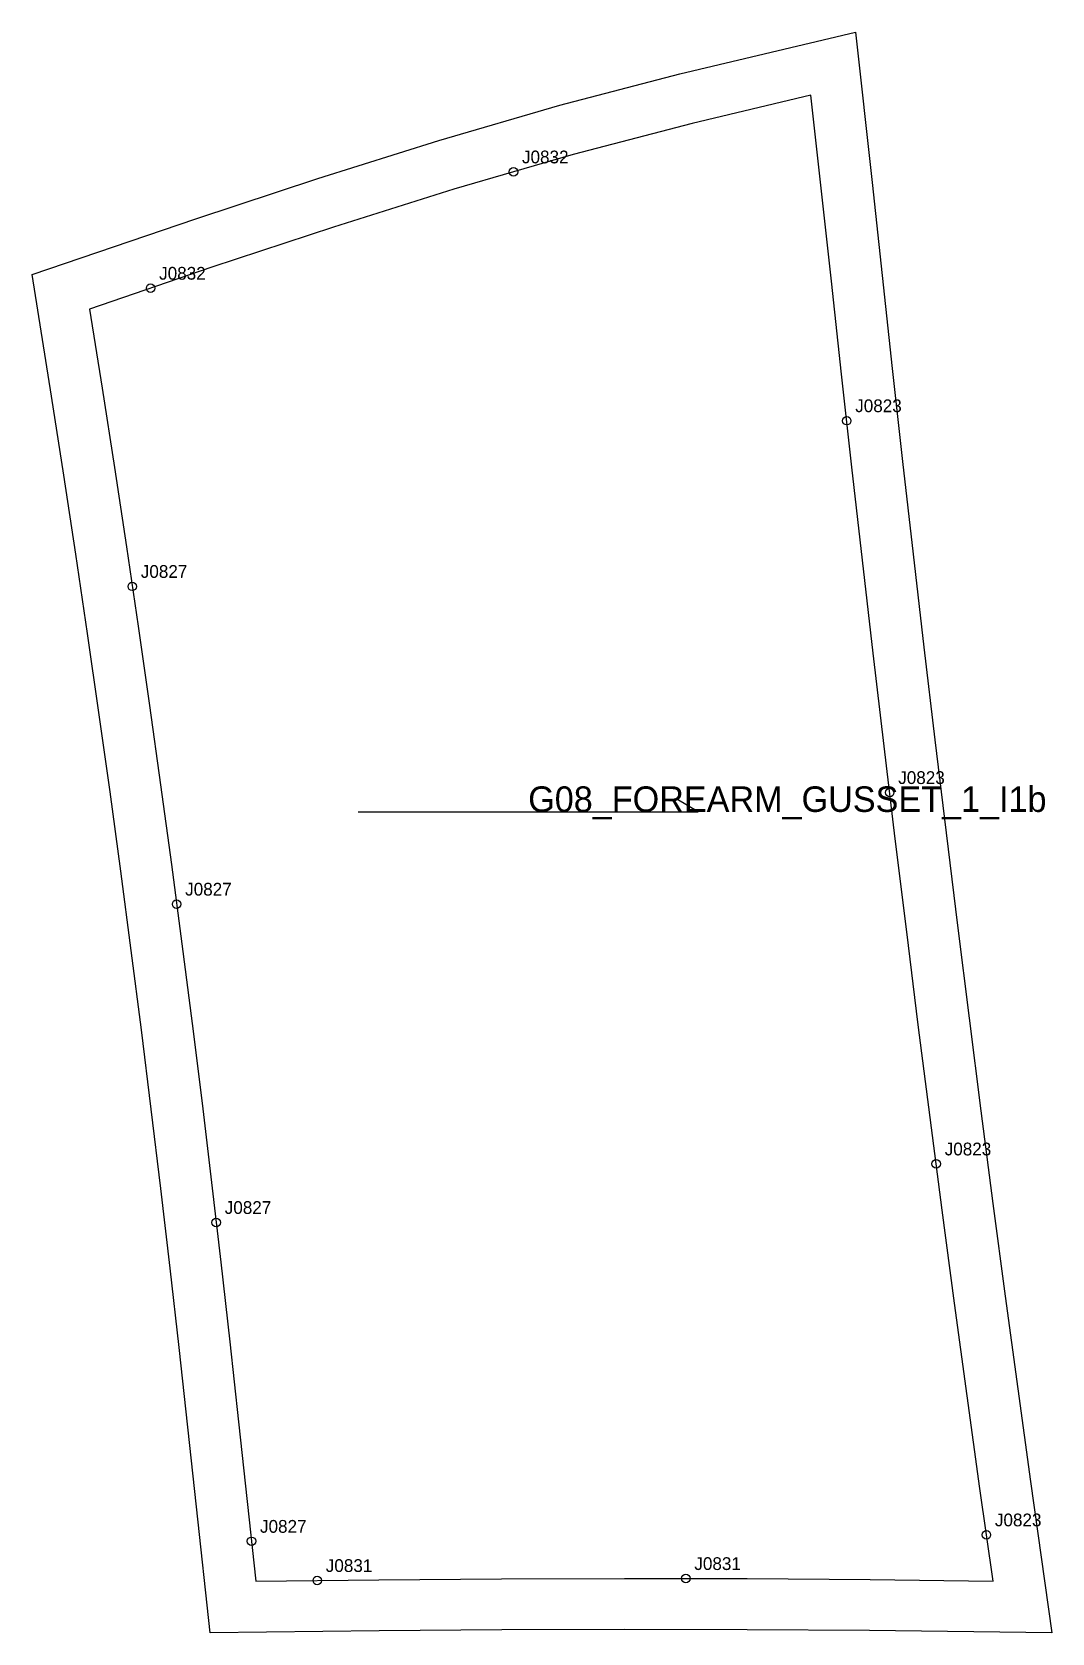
# Model space of a CAD drawing. Header units: millimetres. Extents: x -53 to 187, y -12 to 364.
import ezdxf

# ---------------------------------------------------------------- set-up
doc = ezdxf.new("R2010")
doc.units = ezdxf.units.MM
for name, color, linetype in [('CUT', 1, 'Continuous'), ('GRAIN', 3, 'Continuous'), ('LABEL', 7, 'Continuous'), ('NOTCH', 2, 'Continuous'), ('SEW', 5, 'Continuous')]:
    doc.layers.add(name, color=color, linetype=linetype)

msp = doc.modelspace()

# ---------------------------------------------------------------- linework, layer by layer
at = {"layer": 'CUT'}
msp.add_lwpolyline([(-10.75, -12.12), (-13.97, 17.44), (-15.97, 36.18), (-18.02, 54.87), (-20.13, 73.55), (-22.31, 92.22), (-24.56, 110.89), (-26.87, 129.54), (-29.26, 148.19), (-31.72, 166.82), (-34.25, 185.45), (-36.85, 204.06), (-39.52, 222.67), (-42.26, 241.27), (-45.08, 259.85), (-47.96, 278.41), (-52.57, 306.99), (-14.13, 320.06), (14.52, 329.54), (43, 338.51), (71.36, 346.77), (99.58, 354.15), (140.82, 363.97), (144.72, 328.6), (147.1, 306.74), (149.48, 284.89), (151.91, 263.07), (154.38, 241.25), (156.9, 219.43), (159.47, 197.63), (162.1, 175.83), (164.77, 154.03), (167.5, 132.25), (170.28, 110.47), (173.11, 88.69), (175.99, 66.93), (178.93, 45.17), (181.92, 23.43), (186.98, -12.18), (144.15, -11.63), (115.36, -11.41), (86.57, -11.34), (57.78, -11.43), (28.97, -11.67), (-10.75, -12.12)], close=True, dxfattribs=at)
at = {"layer": 'GRAIN'}
for p, q in [((24.03, 180.73), (103.88, 180.73)), ((103.88, 180.73), (98.88, 183.73))]:
    msp.add_line(p, q, dxfattribs=at)
at = {"layer": 'NOTCH'}
for centre in [(60.51, 331.11), (-24.71, 303.78), (138.77, 272.65), (-29.02, 233.72), (148.87, 185.29), (-18.6, 159.07), (159.79, 98.03), (-9.3, 84.28), (171.58, 10.88), (-1.02, 9.37), (14.43, 0.16), (100.99, 0.62)]:
    msp.add_circle(centre, 1, dxfattribs=at)
at = {"layer": 'SEW'}
msp.add_lwpolyline([(0, 0), (28.85, 0.33), (57.71, 0.57), (86.56, 0.66), (115.42, 0.59), (144.27, 0.37), (173.13, 0), (170.04, 21.77), (167.04, 43.55), (164.1, 65.34), (161.21, 87.13), (158.38, 108.93), (155.59, 130.74), (152.86, 152.56), (150.18, 174.38), (147.56, 196.21), (144.98, 218.04), (142.46, 239.88), (139.98, 261.73), (137.56, 283.58), (135.17, 305.44), (132.79, 327.29), (130.38, 349.15), (102.49, 342.5), (74.55, 335.2), (46.48, 327.02), (18.2, 318.12), (-10.31, 308.68), (-39.1, 298.89), (-36.1, 280.29), (-33.21, 261.67), (-30.4, 243.04), (-27.65, 224.4), (-24.97, 205.75), (-22.37, 187.08), (-19.83, 168.41), (-17.36, 149.73), (-14.97, 131.04), (-12.64, 112.34), (-10.39, 93.64), (-8.21, 74.92), (-6.09, 56.2), (-4.04, 37.47), (-2.04, 18.73)], close=True, dxfattribs=at)

# ---------------------------------------------------------------- texts
at = {"layer": 'LABEL'}
for s, height, p in [('J0832', 3, (62.51, 333.11)), ('J0832', 3, (-22.71, 305.78)), ('J0823', 3, (140.77, 274.65)), ('J0827', 3, (-27.02, 235.72)), ('J0823', 3, (150.87, 187.29)), ('G08_FOREARM_GUSSET_1_I1b', 6, (63.96, 180.73)), ('J0827', 3, (-16.6, 161.07)), ('J0823', 3, (161.79, 100.03)), ('J0827', 3, (-7.3, 86.28)), ('J0823', 3, (173.58, 12.88)), ('J0827', 3, (0.98, 11.37)), ('J0831', 3, (16.43, 2.16)), ('J0831', 3, (102.99, 2.62))]:
    msp.add_text(s, height=height, dxfattribs=at).set_placement(p)

doc.saveas('drawing.dxf')
